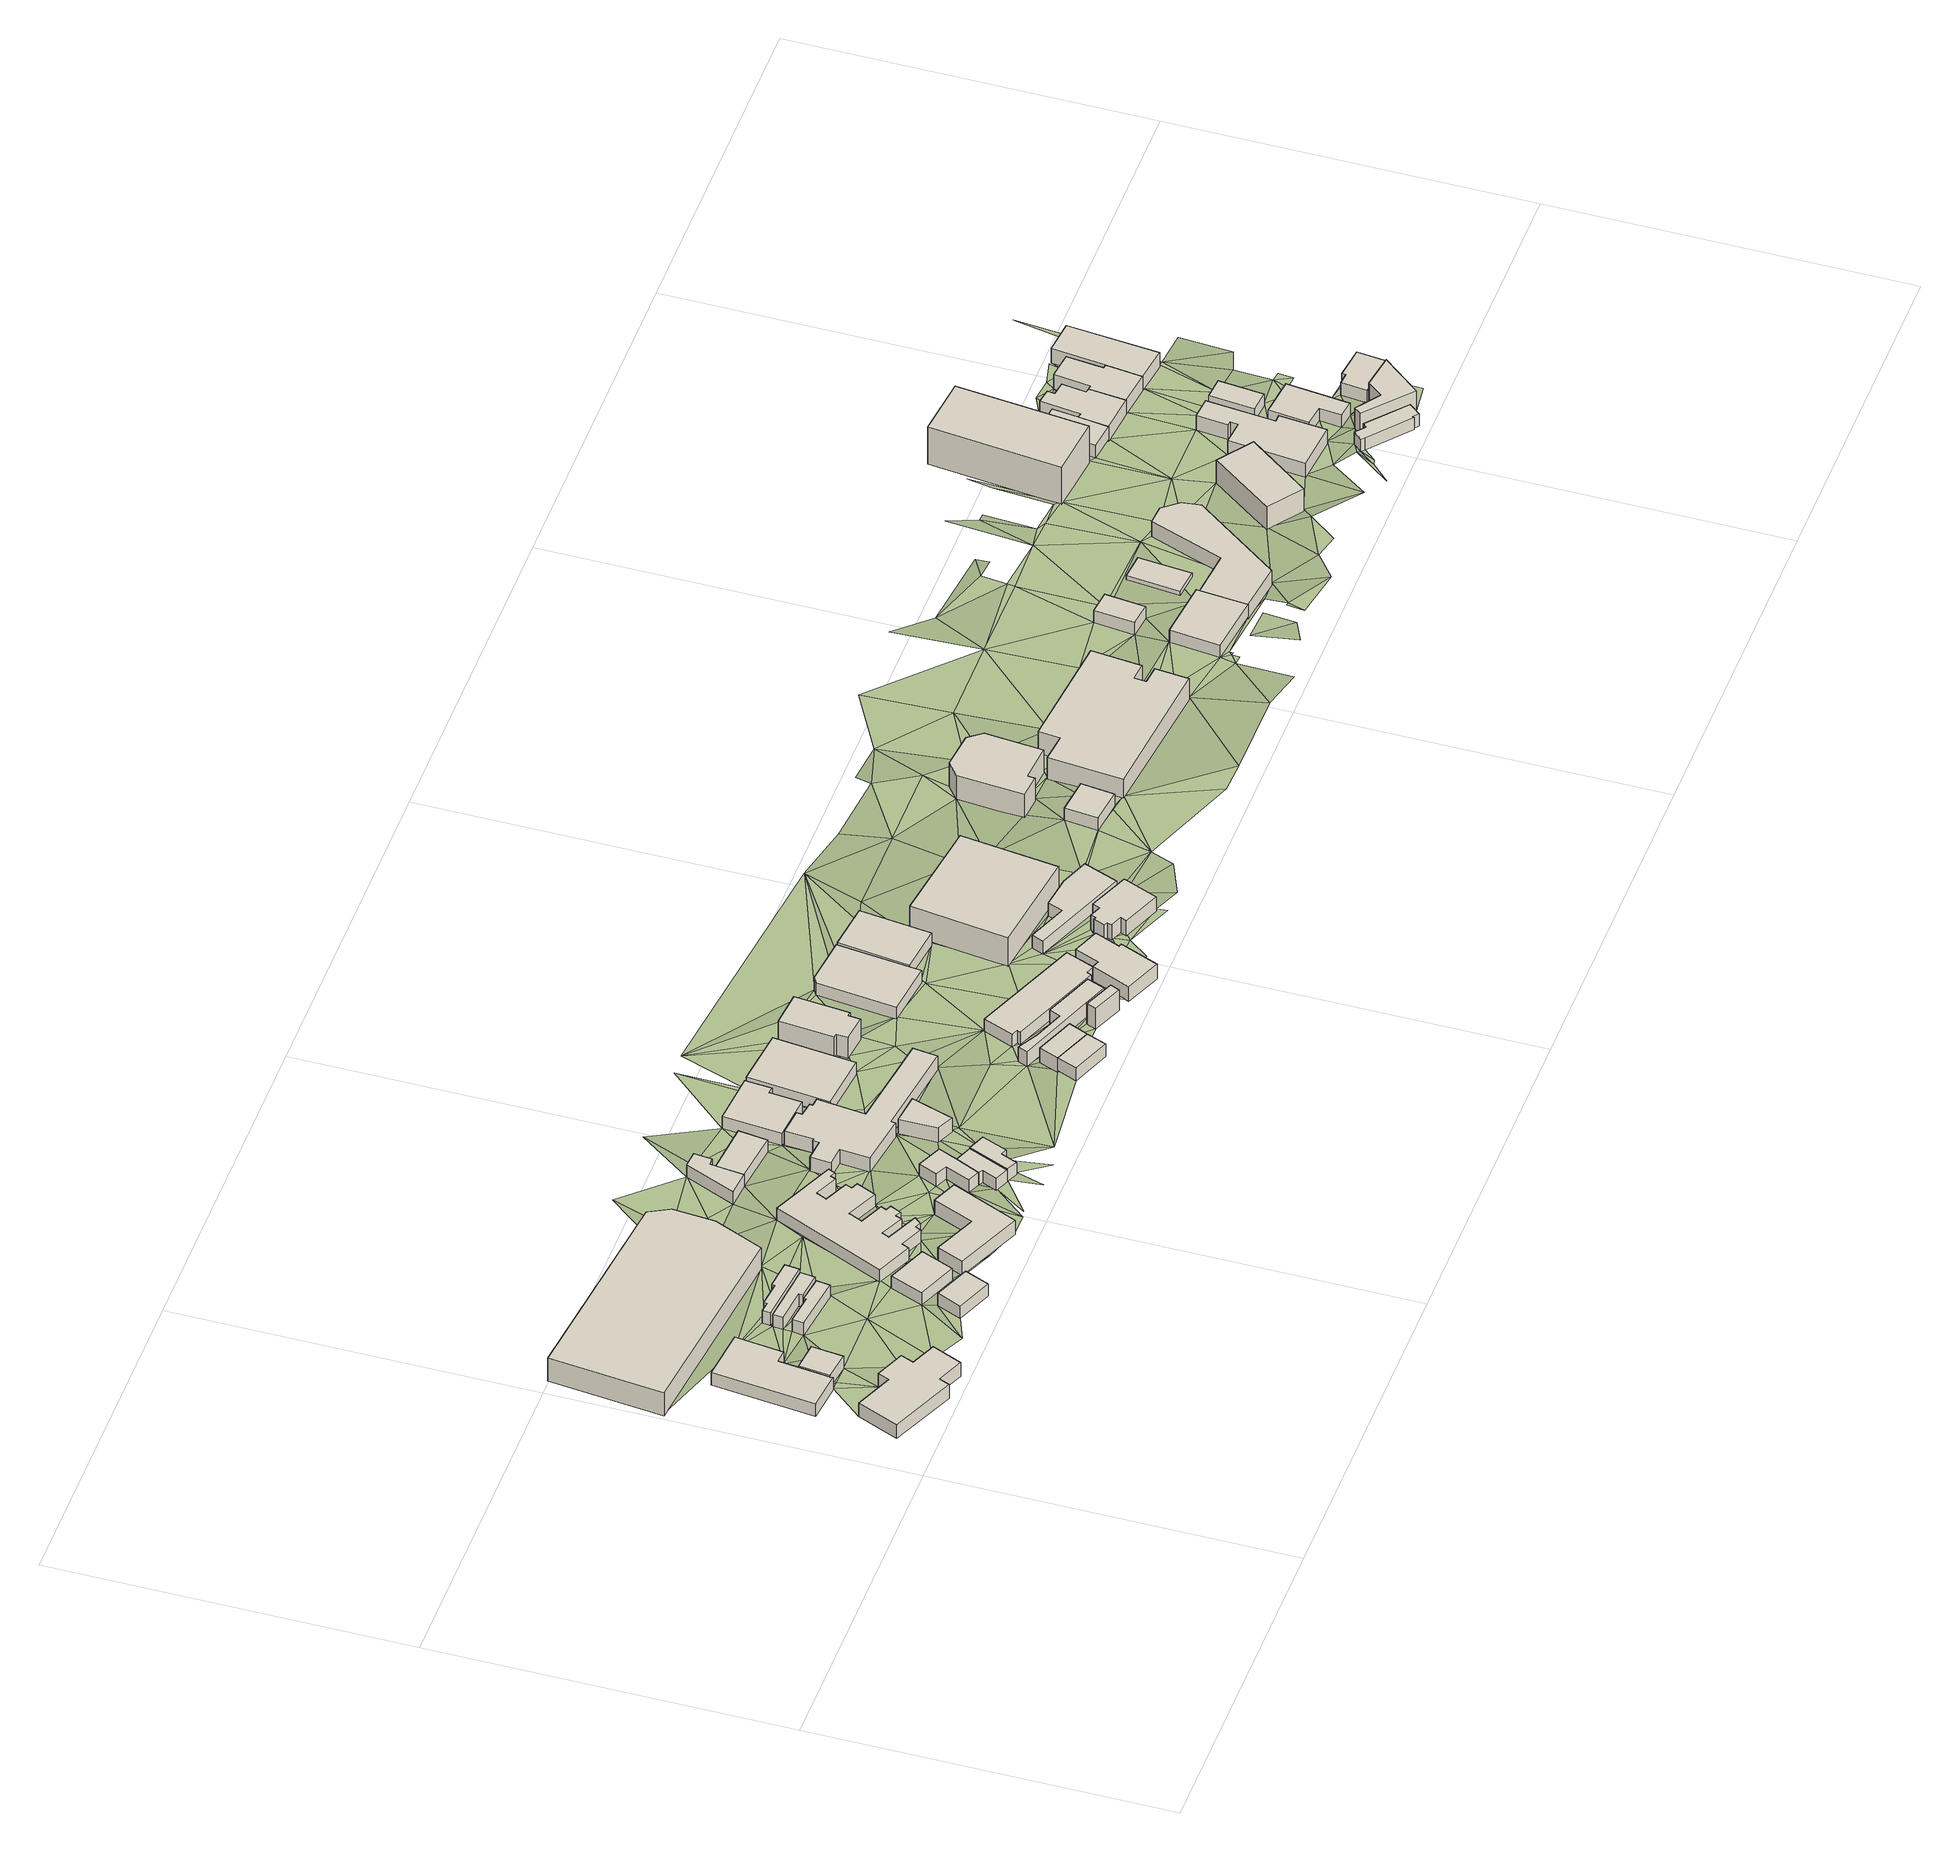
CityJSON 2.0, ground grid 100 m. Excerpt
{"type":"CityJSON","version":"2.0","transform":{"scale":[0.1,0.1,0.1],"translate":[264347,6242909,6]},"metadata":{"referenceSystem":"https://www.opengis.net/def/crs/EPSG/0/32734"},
"CityObjects":{
"building1":{"type":"Building","attributes":{"address":"14 Aberdeen Street Woodstock Cape Town","building":"church","building:use":"commercial","building:levels":"1","footprint":{"type":"Polygon"},"plus_code":"CQXFX5XJ+XGV","ground_height":10.15,"building_height":4.1,"roof_height":14.25},"geometry":[{"type":"Solid","lod":"1","boundaries":[[[[0,1,2,3]],[[1,4,5,2]],[[4,6,7,5]],[[6,8,9,7]],[[8,10,11,9]],[[10,12,13,11]],[[12,14,15,13]],[[14,16,17,15]],[[16,18,19,17]],[[18,0,3,19]],[[3,2,5,7,9,11,13,15,17,19]],[[18,16,14,12,10,8,6,4,1,0]]]]}]},
"building2":{"type":"Building","attributes":{"address":"23 Dickson Street Woodstock Cape Town","building":"industrial","building:levels":"1","footprint":{"type":"Polygon"},"plus_code":"CQX6X8XP+X3X","ground_height":9.08,"building_height":4.1,"roof_height":13.18},"geometry":[{"type":"Solid","lod":"1","boundaries":[[[[20,21,22,23]],[[21,24,25,22]],[[24,26,27,25]],[[26,28,29,27]],[[28,30,31,29]],[[30,32,33,31]],[[32,34,35,33]],[[34,20,23,35]],[[23,22,25,27,29,31,33,35]],[[34,32,30,28,26,24,21,20]]]]}]},
"building3":{"type":"Building","attributes":{"address":"Woodstock Cape Town","building":"house","building:levels":"1","footprint":{"type":"Polygon"},"plus_code":"CQXJXJXV+XJR","ground_height":9.62,"building_height":4.1,"roof_height":13.72},"geometry":[{"type":"Solid","lod":"1","boundaries":[[[[36,37,23,38,39,22]],[[37,40,41,38,23]],[[40,42,43,41]],[[42,36,22,39,43]],[[39,38,41,43]],[[42,40,37,36]]]]}]},
"building4":{"type":"Building","attributes":{"address":"186 Albert Road Woodstock Cape Town","building":"retail","building:levels":"2","footprint":{"type":"Polygon"},"plus_code":"CRX2XXXF+XWX","ground_height":8.45,"building_height":6.9,"roof_height":15.35},"geometry":[{"type":"Solid","lod":"1","boundaries":[[[[44,45,46,47]],[[45,48,49,46]],[[48,50,51,49]],[[50,52,53,51]],[[52,54,55,53]],[[54,44,47,55]],[[47,46,49,51,53,55]],[[54,52,50,48,45,44]]]]}]},
"building5":{"type":"Building","attributes":{"address":"Woodstock Cape Town","building":"house","building:levels":"1","footprint":{"type":"Polygon"},"plus_code":"CRXMXCXF+X7V","ground_height":9.02,"building_height":4.1,"roof_height":13.12},"geometry":[{"type":"Solid","lod":"1","boundaries":[[[[56,57,58,59]],[[57,60,61,58]],[[60,62,63,61]],[[62,64,65,63]],[[64,66,67,65]],[[66,56,59,67]],[[59,58,61,63,65,67]],[[66,64,62,60,57,56]]]]}]},
"building6":{"type":"Building","attributes":{"address":"Woodstock Cape Town","building":"house","building:levels":"1","footprint":{"type":"Polygon"},"plus_code":"CRXPXGX3+XCV","ground_height":9.02,"building_height":4.1,"roof_height":13.12},"geometry":[{"type":"Solid","lod":"1","boundaries":[[[[68,69,70,71]],[[69,72,73,70]],[[72,74,75,73]],[[74,76,77,75]],[[76,78,79,77]],[[78,68,71,79]],[[71,70,73,75,77,79]],[[78,76,74,72,69,68]]]]}]},
"building7":{"type":"Building","attributes":{"address":"Woodstock Cape Town","building":"house","building:levels":"1","footprint":{"type":"Polygon"},"plus_code":"CRXQXGXW+X2V","ground_height":9.02,"building_height":4.1,"roof_height":13.12},"geometry":[{"type":"Solid","lod":"1","boundaries":[[[[80,81,82,83]],[[81,84,85,82]],[[84,86,87,85]],[[86,88,89,87]],[[88,90,91,89]],[[90,92,93,91]],[[92,94,95,93]],[[94,80,83,95]],[[83,82,85,87,89,91,93,95]],[[94,92,90,88,86,84,81,80]]]]}]},
"building8":{"type":"Building","attributes":{"address":"19 Aberdeen Street Woodstock Cape Town","building":"house","building:levels":"1","footprint":{"type":"Polygon"},"plus_code":"CVXCXQXV+XRV","ground_height":10.1,"building_height":4.1,"roof_height":14.2},"geometry":[{"type":"Solid","lod":"1","boundaries":[[[[96,97,98,99]],[[97,100,101,98]],[[100,102,103,101]],[[102,96,99,103]],[[99,98,101,103]],[[102,100,97,96]]]]}]},
"building9":{"type":"Building","attributes":{"address":"15 Aberdeen Street Woodstock Cape Town","building":"house","building:levels":"1","footprint":{"type":"Polygon"},"plus_code":"CVXJX3XW+XVX","ground_height":9.47,"building_height":4.1,"roof_height":13.57},"geometry":[{"type":"Solid","lod":"1","boundaries":[[[[104,105,106,107]],[[105,108,109,106]],[[108,110,111,109]],[[110,104,107,111]],[[107,106,109,111]],[[110,108,105,104]]]]}]},
"building10":{"type":"Building","attributes":{"building":"yes","building:levels":"1","footprint":{"type":"Polygon"},"plus_code":"C2XWX8XX+X9R","ground_height":10.25,"building_height":4.1,"roof_height":14.35},"geometry":[{"type":"Solid","lod":"1","boundaries":[[[[112,113,114,115]],[[113,116,117,114]],[[116,118,119,117]],[[118,120,121,119]],[[120,122,123,121]],[[122,112,115,123]],[[115,114,117,119,121,123]],[[122,120,118,116,113,112]]]]}]},
"building11":{"type":"Building","attributes":{"address":"7 Aberdeen Street Woodstock 7925 Cape Town","building":"residential","building:levels":"1","beds":"36","social_facility":"shelter","footprint":{"type":"Polygon"},"plus_code":"C2X3X9X5+X7W","ground_height":8.92,"building_height":4.1,"roof_height":13.02},"geometry":[{"type":"Solid","lod":"1","boundaries":[[[[124,125,126,127]],[[125,128,129,126]],[[128,130,131,129]],[[130,132,133,131]],[[132,134,135,133]],[[134,136,137,135]],[[136,138,139,137]],[[138,140,141,139]],[[140,142,143,141]],[[142,144,145,143]],[[144,146,147,145]],[[146,148,149,147]],[[148,150,151,149]],[[150,152,153,151]],[[152,154,155,153]],[[154,156,157,155]],[[156,158,159,157]],[[158,160,161,159]],[[160,162,163,161]],[[162,164,165,163]],[[164,166,167,165]],[[166,168,169,167]],[[168,170,171,169]],[[170,172,173,171]],[[172,174,175,173]],[[174,176,177,175]],[[176,178,179,177]],[[178,124,127,179]],[[127,126,129,131,133,135,137,139,141,143,145,147,149,151,153,155,157,159,161,163,165,167,169,171,173,175,177,179]],[[178,176,174,172,170,168,166,164,162,160,158,156,154,152,150,148,146,144,142,140,138,136,134,132,130,128,125,124]]]]}]},
"building12":{"type":"Building","attributes":{"building":"retail","building:levels":"1","footprint":{"type":"Polygon"},"plus_code":"C2XHXVX6+X8X","ground_height":8.29,"building_height":4.1,"roof_height":12.39},"geometry":[{"type":"Solid","lod":"1","boundaries":[[[[180,181,182,183]],[[181,184,185,182]],[[184,186,187,185]],[[186,188,189,187]],[[188,190,191,189]],[[190,192,193,191]],[[192,180,183,193]],[[183,182,185,187,189,191,193]],[[192,190,188,186,184,181,180]]]]}]},
"building13":{"type":"Building","attributes":{"address":"3 Essex Close Woodstock Cape Town","building":"house","building:levels":"1","footprint":{"type":"Polygon"},"plus_code":"C3XMX6X8+X2X","ground_height":9.5,"building_height":4.1,"roof_height":13.6},"geometry":[{"type":"Solid","lod":"1","boundaries":[[[[194,195,196,197]],[[195,198,199,196]],[[198,200,201,199]],[[200,202,203,201]],[[202,204,205,203]],[[204,206,207,205]],[[206,194,197,207]],[[197,196,199,201,203,205,207]],[[206,204,202,200,198,195,194]]]]}]},
"building14":{"type":"Building","attributes":{"address":"2 Woodstock Cape Town","building":"house","building:levels":"1","footprint":{"type":"Polygon"},"plus_code":"C3XQXVXF+XMV","ground_height":9.5,"building_height":4.1,"roof_height":13.6},"geometry":[{"type":"Solid","lod":"1","boundaries":[[[[208,195,196,209]],[[195,194,197,196]],[[194,210,211,197]],[[210,212,213,211]],[[212,214,215,213]],[[214,208,209,215]],[[209,196,197,211,213,215]],[[214,212,210,194,195,208]]]]}]},
"building15":{"type":"Building","attributes":{"address":"1 Woodstock Cape Town","building":"house","building:levels":"1","footprint":{"type":"Polygon"},"plus_code":"C4X2XGX5+XXX","ground_height":9.78,"building_height":4.1,"roof_height":13.88},"geometry":[{"type":"Solid","lod":"1","boundaries":[[[[216,217,215,218,219,209]],[[217,220,221,218,215]],[[220,222,223,221]],[[222,224,225,223]],[[224,226,227,225]],[[226,216,209,219,227]],[[219,218,221,223,225,227]],[[226,224,222,220,217,216]]]]}]},
"building16":{"type":"Building","attributes":{"building":"yes","building:levels":"1","footprint":{"type":"Polygon"},"plus_code":"C3X3XWXF+X6V","ground_height":8.26,"building_height":4.1,"roof_height":12.36},"geometry":[{"type":"Solid","lod":"1","boundaries":[[[[181,180,183,182]],[[180,228,229,183]],[[228,230,231,229]],[[230,181,182,231]],[[182,183,229,231]],[[230,228,180,181]]]]}]},
"building17":{"type":"Building","attributes":{"building":"yes","building:levels":"1","footprint":{"type":"Polygon"},"plus_code":"C4X9XQX5+X7V","ground_height":9.78,"building_height":4.1,"roof_height":13.88},"geometry":[{"type":"Solid","lod":"1","boundaries":[[[[232,233,234,235]],[[233,236,237,234]],[[236,238,239,237]],[[238,232,235,239]],[[235,234,237,239]],[[238,236,233,232]]]]}]},
"building18":{"type":"Building","attributes":{"building":"retail","building:levels":"1","footprint":{"type":"Polygon"},"plus_code":"C3XWXPX6+XXX","ground_height":8.28,"building_height":4.1,"roof_height":12.38},"geometry":[{"type":"Solid","lod":"1","boundaries":[[[[240,241,242,243]],[[241,244,245,242]],[[244,246,247,245]],[[246,248,249,247]],[[248,250,251,249]],[[250,240,243,251]],[[243,242,245,247,249,251]],[[250,248,246,244,241,240]]]]}]},
"building19":{"type":"Building","attributes":{"building":"industrial","building:levels":"1","footprint":{"type":"Polygon"},"plus_code":"C3XQX2X7+XXR","ground_height":8.92,"building_height":4.1,"roof_height":13.02},"geometry":[{"type":"Solid","lod":"1","boundaries":[[[[252,253,254,255]],[[253,256,257,254]],[[256,258,259,257]],[[258,260,261,259]],[[260,262,263,261]],[[262,264,265,263]],[[264,266,267,265]],[[266,268,269,267]],[[268,270,271,269]],[[270,272,273,271]],[[272,274,275,273]],[[274,276,277,275]],[[276,278,279,277]],[[278,280,281,279]],[[280,282,283,281]],[[282,284,285,283]],[[284,286,287,285]],[[286,252,255,287]],[[255,254,257,259,261,263,265,267,269,271,273,275,277,279,281,283,285,287]],[[286,284,282,280,278,276,274,272,270,268,266,264,262,260,258,256,253,252]]]]}]},
"building20":{"type":"Building","attributes":{"building":"retail","building:levels":"1","footprint":{"type":"Polygon"},"plus_code":"C4XRX2XV+XXV","ground_height":8.28,"building_height":4.1,"roof_height":12.38},"geometry":[{"type":"Solid","lod":"1","boundaries":[[[[288,289,290,291]],[[289,292,293,290]],[[292,294,295,293]],[[294,288,291,295]],[[291,290,293,295]],[[294,292,289,288]]]]}]},
"building21":{"type":"Building","attributes":{"address":"21 Essex Street Woodstock Cape Town","building":"house","building:levels":"1","footprint":{"type":"Polygon"},"plus_code":"C6X3XPXM+XVW","ground_height":10.76,"building_height":4.1,"roof_height":14.86},"geometry":[{"type":"Solid","lod":"1","boundaries":[[[[296,297,298,299]],[[297,300,301,298]],[[300,302,303,301]],[[302,296,299,303]],[[299,298,301,303]],[[302,300,297,296]]]]}]},
"building22":{"type":"Building","attributes":{"address":"19 Essex Street Woodstock Cape Town","building":"house","building:levels":"1","footprint":{"type":"Polygon"},"plus_code":"C6X5XWXH+XXR","ground_height":10.76,"building_height":4.1,"roof_height":14.86},"geometry":[{"type":"Solid","lod":"1","boundaries":[[[[304,305,303,299]],[[305,306,307,303]],[[306,308,309,307]],[[308,304,299,309]],[[299,303,307,309]],[[308,306,305,304]]]]}]},
"building23":{"type":"Building","attributes":{"address":"218 Albert Road Woodstock Cape Town","building":"retail","building:levels":"2","footprint":{"type":"Polygon"},"plus_code":"C5XJXWX9+XMR","ground_height":8.26,"building_height":6.9,"roof_height":15.16},"geometry":[{"type":"Solid","lod":"1","boundaries":[[[[310,311,312,313]],[[311,314,315,312]],[[314,316,317,315]],[[316,318,319,317]],[[318,320,321,319]],[[320,322,323,321]],[[322,324,325,323]],[[324,310,313,325]],[[313,312,315,317,319,321,323,325]],[[324,322,320,318,316,314,311,310]]]]}]},
"building24":{"type":"Building","attributes":{"address":"Woodstock Cape Town","building":"yes","building:levels":"1","footprint":{"type":"Polygon"},"plus_code":"C6XVXCXV+XMX","ground_height":10.59,"building_height":4.1,"roof_height":14.69},"geometry":[{"type":"Solid","lod":"1","boundaries":[[[[326,327,328,329]],[[327,330,331,328]],[[330,332,333,331]],[[332,334,335,333]],[[334,336,337,335]],[[336,338,339,337]],[[338,326,329,339]],[[329,328,331,333,335,337,339]],[[338,336,334,332,330,327,326]]]]}]},
"building25":{"type":"Building","attributes":{"address":"19 Dublin Street Mews Woodstock Cape Town","building":"house","building:levels":"2","footprint":{"type":"Polygon"},"plus_code":"C6XXXVXV+XMR","ground_height":10.59,"building_height":6.9,"roof_height":17.49},"geometry":[{"type":"Solid","lod":"1","boundaries":[[[[340,341,342,343]],[[341,344,345,342]],[[344,346,347,345]],[[346,340,343,347]],[[343,342,345,347]],[[346,344,341,340]]]]}]},
"building26":{"type":"Building","attributes":{"address":"15 Essex Street Woodstock 7915 Cape Town","building":"residential","building:levels":"1","social_facility":"nursing_home","footprint":{"type":"Polygon"},"plus_code":"C7X2XMXF+X8V","ground_height":9.85,"building_height":4.1,"roof_height":13.95},"geometry":[{"type":"Solid","lod":"1","boundaries":[[[[348,349,350,351]],[[349,352,353,350]],[[352,354,355,353]],[[354,356,357,355]],[[356,358,359,357]],[[358,360,361,359]],[[360,362,363,361]],[[362,348,351,363]],[[351,350,353,355,357,359,361,363]],[[362,360,358,356,354,352,349,348]]]]}]},
"building27":{"type":"Building","attributes":{"address":"Albert Road Woodstock Cape Town","building":"retail","building:levels":"1","footprint":{"type":"Polygon"},"plus_code":"C6XPXHX8+X7W","ground_height":8.2,"building_height":4.1,"roof_height":12.3},"geometry":[{"type":"Solid","lod":"1","boundaries":[[[[364,365,366,367]],[[365,368,369,366]],[[368,370,371,369]],[[370,372,373,371]],[[372,364,367,373]],[[367,366,369,371,373]],[[372,370,368,365,364]]]]}]},
"building28":{"type":"Building","attributes":{"address":"Woodstock Cape Town","building":"house","building:levels":"1","footprint":{"type":"Polygon"},"plus_code":"C7XQXMX8+X6W","ground_height":10.62,"building_height":4.1,"roof_height":14.72},"geometry":[{"type":"Solid","lod":"1","boundaries":[[[[374,375,376,377]],[[375,378,379,376]],[[378,380,381,379]],[[380,382,383,381]],[[382,384,385,383]],[[384,386,387,385]],[[386,388,389,387]],[[388,374,377,389]],[[377,376,379,381,383,385,387,389]],[[388,386,384,382,380,378,375,374]]]]}]},
"building29":{"type":"Building","attributes":{"address":"Albert Road Woodstock Cape Town","building":"retail","building:levels":"1","footprint":{"type":"Polygon"},"plus_code":"C7XFXGXC+XVV","ground_height":8.2,"building_height":4.1,"roof_height":12.3},"geometry":[{"type":"Solid","lod":"1","boundaries":[[[[390,391,392,393]],[[391,394,395,392]],[[394,396,397,395]],[[396,390,393,397]],[[393,392,395,397]],[[396,394,391,390]]]]}]},
"building30":{"type":"Building","attributes":{"address":"16 Dublin Street Woodstock Cape Town","building":"house","building:levels":"1","footprint":{"type":"Polygon"},"plus_code":"C8XVXPX8+XGR","ground_height":10.81,"building_height":4.1,"roof_height":14.91},"geometry":[{"type":"Solid","lod":"1","boundaries":[[[[398,399,400,401]],[[399,402,403,400]],[[402,404,405,403]],[[404,406,407,405]],[[406,408,409,407]],[[408,410,411,409]],[[410,412,413,411]],[[412,414,415,413]],[[414,416,417,415]],[[416,418,419,417]],[[418,420,421,419]],[[420,398,401,421]],[[401,400,403,405,407,409,411,413,415,417,419,421]],[[420,418,416,414,412,410,408,406,404,402,399,398]]]]}]},
"building31":{"type":"Building","attributes":{"address":"14 Dublin Street Woodstock Cape Town","building":"house","building:levels":"1","footprint":{"type":"Polygon"},"plus_code":"C9X2XHX7+X8W","ground_height":9.99,"building_height":4.1,"roof_height":14.09},"geometry":[{"type":"Solid","lod":"1","boundaries":[[[[422,423,424,425]],[[423,426,427,424]],[[426,428,429,427]],[[428,430,431,429]],[[430,432,433,431]],[[432,434,435,433]],[[434,422,425,435]],[[425,424,427,429,431,433,435]],[[434,432,430,428,426,423,422]]]]}]},
"building32":{"type":"Building","attributes":{"address":"232 Albert Road Woodstock Cape Town","building":"commercial","building:levels":"3","footprint":{"type":"Polygon"},"plus_code":"C8XCXQXX+XRR","ground_height":8.95,"building_height":9.7,"roof_height":18.65},"geometry":[{"type":"Solid","lod":"1","boundaries":[[[[436,437,438,439]],[[437,440,441,438]],[[440,442,443,441]],[[442,436,439,443]],[[439,438,441,443]],[[442,440,437,436]]]]}]},
"building33":{"type":"Building","attributes":{"building":"yes","building:levels":"1","footprint":{"type":"Polygon"},"plus_code":"CCXHXQX7+XGX","ground_height":10.33,"building_height":4.1,"roof_height":14.43},"geometry":[{"type":"Solid","lod":"1","boundaries":[[[[444,445,446,447]],[[445,448,449,446]],[[448,450,451,449]],[[450,444,447,451]],[[447,446,449,451]],[[450,448,445,444]]]]}]},
"building34":{"type":"Building","attributes":{"building":"retail","building:levels":"2","footprint":{"type":"Polygon"},"plus_code":"CCXRXQXW+XRR","ground_height":9.06,"building_height":6.9,"roof_height":15.96},"geometry":[{"type":"Solid","lod":"1","boundaries":[[[[452,453,454,455]],[[453,456,457,454]],[[456,458,459,457]],[[458,460,461,459]],[[460,462,463,461]],[[462,464,465,463]],[[464,466,467,465]],[[466,452,455,467]],[[455,454,457,459,461,463,465,467]],[[466,464,462,460,458,456,453,452]]]]}]},
"building35":{"type":"Building","attributes":{"address":"252 Albert Road Woodstock Cape Town","building":"retail","building:levels":"2","footprint":{"type":"Polygon"},"plus_code":"CGX4XFXQ+XMW","ground_height":8.86,"building_height":6.9,"roof_height":15.76},"geometry":[{"type":"Solid","lod":"1","boundaries":[[[[468,469,470,471]],[[469,472,473,470]],[[472,474,475,473]],[[474,476,477,475]],[[476,478,479,477]],[[478,480,481,479]],[[480,482,483,481]],[[482,484,485,483]],[[484,486,487,485]],[[486,468,471,487]],[[471,470,473,475,477,479,481,483,485,487]],[[486,484,482,480,478,476,474,472,469,468]]]]}]},
"building36":{"type":"Building","attributes":{"address":"Woodstock","building":"garage","building:levels":"1","footprint":{"type":"Polygon"},"plus_code":"CJX9X7X5+XFW","ground_height":9.34,"building_height":4.1,"roof_height":13.44},"geometry":[{"type":"Solid","lod":"1","boundaries":[[[[488,489,490,491,492,493]],[[489,494,495,491,490]],[[494,496,497,495]],[[496,498,499,497]],[[498,488,493,492,499]],[[492,491,495,497,499]],[[498,496,494,489,488]]]]}]},
"building37":{"type":"Building","attributes":{"building":"garage","building:levels":"1","footprint":{"type":"Polygon"},"plus_code":"CJX6XPX6+XRW","ground_height":8.33,"building_height":4.1,"roof_height":12.43},"geometry":[{"type":"Solid","lod":"1","boundaries":[[[[500,501,502,503]],[[501,504,505,502]],[[504,506,507,505]],[[506,500,503,507]],[[503,502,505,507]],[[506,504,501,500]]]]}]},
"building38":{"type":"Building","attributes":{"building":"roof","building:levels":"1","footprint":{"type":"Polygon"},"plus_code":"CJXXXRXC+X3W","ground_height":8.33,"bottom_roof_height":11.13,"roof_height":12.43},"geometry":[{"type":"Solid","lod":"1","boundaries":[[[[508,509,510,511]],[[509,512,513,510]],[[512,514,515,513]],[[514,508,511,515]],[[511,510,513,515]],[[514,512,509,508]]]]}]},
"building39":{"type":"Building","attributes":{"building":"retail","building:levels":"1","footprint":{"type":"Polygon"},"plus_code":"CMXVXFXV+XHX","ground_height":9.24,"building_height":4.1,"roof_height":13.34},"geometry":[{"type":"Solid","lod":"1","boundaries":[[[[516,517,493,490]],[[517,518,519,493]],[[518,520,521,519]],[[520,522,523,521]],[[522,524,525,523]],[[524,526,527,525]],[[526,528,529,527]],[[528,516,490,529]],[[490,493,519,521,523,525,527,529]],[[528,526,524,522,520,518,517,516]]]]}]},
"building40":{"type":"Building","attributes":{"address":"1 Argyle Street Woodstock Cape Town","building":"synagogue","building:use":"retail","building:levels":"2","footprint":{"type":"Polygon"},"plus_code":"CPXXX9X4+XFR","ground_height":9.09,"building_height":6.9,"roof_height":15.99},"geometry":[{"type":"Solid","lod":"1","boundaries":[[[[530,531,532,533]],[[531,534,535,532]],[[534,536,537,535]],[[536,530,533,537]],[[533,532,535,537]],[[536,534,531,530]]]]}]},
"building41":{"type":"Building","attributes":{"address":"305 Albert Road Woodstock Cape Town","building":"commercial","building:levels":"4","footprint":{"type":"Polygon"},"plus_code":"CPXMXMX9+XWV","ground_height":6.61,"building_height":12.5,"roof_height":19.11},"geometry":[{"type":"Solid","lod":"1","boundaries":[[[[538,539,540,541]],[[539,542,543,540]],[[542,544,545,543]],[[544,538,541,545]],[[541,540,543,545]],[[544,542,539,538]]]]}]},
"building42":{"type":"Building","attributes":{"address":"290 Albert Road Woodstock Cape Town","building":"retail","building:levels":"1","footprint":{"type":"Polygon"},"plus_code":"CQXVX7XR+XGW","ground_height":9.02,"building_height":4.1,"roof_height":13.12},"geometry":[{"type":"Solid","lod":"1","boundaries":[[[[546,547,548,549]],[[547,550,551,548]],[[550,552,553,551]],[[552,554,555,553]],[[554,556,557,555]],[[556,558,559,557]],[[558,560,561,559]],[[560,562,563,561]],[[562,564,565,563]],[[564,546,549,565]],[[549,548,551,553,555,557,559,561,563,565]],[[564,562,560,558,556,554,552,550,547,546]]]]}]},
"building43":{"type":"Building","attributes":{"address":"307 Albert Road Woodstock Cape Town","building":"retail","building:levels":"1","footprint":{"type":"Polygon"},"plus_code":"CQX8X4XC+XRR","ground_height":7.39,"building_height":4.1,"roof_height":11.49},"geometry":[{"type":"Solid","lod":"1","boundaries":[[[[566,567,568,569]],[[567,570,571,568]],[[570,572,573,571]],[[572,574,575,573]],[[574,566,569,575]],[[569,568,571,573,575]],[[574,572,570,567,566]]]]}]},
"building44":{"type":"Building","attributes":{"address":"4 Devon Street Woodstock Cape Town","building":"house","building:levels":"1","footprint":{"type":"Polygon"},"plus_code":"CRXGXCX3+XFV","ground_height":9.81,"building_height":4.1,"roof_height":13.91},"geometry":[{"type":"Solid","lod":"1","boundaries":[[[[576,577,578,579]],[[577,580,581,578]],[[580,582,583,581]],[[582,584,585,583]],[[584,586,587,585]],[[586,588,589,587]],[[588,590,591,589]],[[590,592,593,591]],[[592,576,579,593]],[[579,578,581,583,585,587,589,591,593]],[[592,590,588,586,584,582,580,577,576]]]]}]},
"building45":{"type":"Building","attributes":{"address":"292A Albert Road Woodstock Cape Town","building":"house","building:levels":"1","footprint":{"type":"Polygon"},"plus_code":"CRXGXMX8+X7R","ground_height":9.02,"building_height":4.1,"roof_height":13.12},"geometry":[{"type":"Solid","lod":"1","boundaries":[[[[594,595,596,597]],[[595,598,599,596]],[[598,600,601,599]],[[600,602,603,601]],[[602,604,605,603]],[[604,594,597,605]],[[597,596,599,601,603,605]],[[604,602,600,598,595,594]]]]}]},
"building46":{"type":"Building","attributes":{"address":"309 Albert Road Woodstock Cape Town","building":"retail","building:levels":"1","footprint":{"type":"Polygon"},"plus_code":"CQXRXGXH+X9R","ground_height":7.4,"building_height":4.1,"roof_height":11.5},"geometry":[{"type":"Solid","lod":"1","boundaries":[[[[606,607,608,569]],[[607,609,610,608]],[[609,611,612,610]],[[611,613,614,612]],[[613,615,616,614]],[[615,617,618,616]],[[617,619,620,618]],[[619,621,622,620]],[[621,623,568,622]],[[623,606,569,568]],[[569,608,610,612,614,616,618,620,622,568]],[[623,621,619,617,615,613,611,609,607,606]]]]}]},
"building47":{"type":"Building","attributes":{"address":"2 Devon Street Woodstock Cape Town","building":"house","building:levels":"2","footprint":{"type":"Polygon"},"plus_code":"CRXXXPX9+X4X","ground_height":9.77,"building_height":6.9,"roof_height":16.67},"geometry":[{"type":"Solid","lod":"1","boundaries":[[[[624,625,626,627]],[[625,628,629,626]],[[628,630,631,629]],[[630,632,633,631]],[[632,634,635,633]],[[634,624,627,635]],[[627,626,629,631,633,635]],[[634,632,630,628,625,624]]]]}]},
"building48":{"type":"Building","attributes":{"address":"290 Albert Road Woodstock Cape Town","building":"retail","building:levels":"1","footprint":{"type":"Polygon"},"plus_code":"CRXFXQX6+XHX","ground_height":8.19,"building_height":4.1,"roof_height":12.29},"geometry":[{"type":"Solid","lod":"1","boundaries":[[[[636,637,638,639]],[[637,640,641,638]],[[640,642,643,641]],[[642,636,639,643]],[[639,638,641,643]],[[642,640,637,636]]]]}]},
"building49":{"type":"Building","attributes":{"address":"313 Albert Road Woodstock Cape Town","building":"retail","building:levels":"1","footprint":{"type":"Polygon"},"plus_code":"CRX7XJXM+XXV","ground_height":7.4,"building_height":4.1,"roof_height":11.5},"geometry":[{"type":"Solid","lod":"1","boundaries":[[[[607,644,645,608]],[[644,646,647,645]],[[646,648,649,647]],[[648,650,651,649]],[[650,652,653,651]],[[652,654,655,653]],[[654,609,610,655]],[[609,607,608,610]],[[608,645,647,649,651,653,655,610]],[[609,654,652,650,648,646,644,607]]]]}]},
"building50":{"type":"Building","attributes":{"address":"2B Devon Street Woodstock Cape Town","building":"house","building:levels":"1","footprint":{"type":"Polygon"},"plus_code":"CVX9X3XR+X9X","ground_height":8.91,"building_height":4.1,"roof_height":13.01},"geometry":[{"type":"Solid","lod":"1","boundaries":[[[[656,657,658,659]],[[657,660,661,658]],[[660,662,663,661]],[[662,664,665,663]],[[664,666,667,665]],[[666,656,659,667]],[[659,658,661,663,665,667]],[[666,664,662,660,657,656]]]]}]},
"building51":{"type":"Building","attributes":{"address":"317 Albert Road Woodstock Cape Town","building":"retail","building:levels":"1","footprint":{"type":"Polygon"},"plus_code":"CRXRXPX4+X8X","ground_height":7.43,"building_height":4.1,"roof_height":11.53},"geometry":[{"type":"Solid","lod":"1","boundaries":[[[[646,644,645,647]],[[644,668,669,645]],[[668,670,671,669]],[[670,672,673,671]],[[672,646,647,673]],[[647,645,669,671,673]],[[672,670,668,644,646]]]]}]},
"terrain1":{"type":"TINRelief","geometry":[{"type":"CompositeSurface","lod":"1","boundaries":[[[10,674,6]],[[10,6,675]],[[675,676,37]],[[6,676,675]],[[676,40,37]],[[676,6,40]],[[6,677,40]],[[24,36,26]],[[677,678,679]],[[36,42,26]],[[42,40,64]],[[26,42,64]],[[680,40,677]],[[677,679,680]],[[26,69,28]],[[26,64,62]],[[681,28,682]],[[26,62,72]],[[680,64,40]],[[72,69,26]],[[683,684,679]],[[69,90,28]],[[90,86,28]],[[679,684,680]],[[90,69,92]],[[72,62,57]],[[96,683,97]],[[90,88,86]],[[57,62,60]],[[685,64,680]],[[683,96,684]],[[72,57,74]],[[92,69,68]],[[682,28,86]],[[57,76,74]],[[86,84,686]],[[684,104,680]],[[686,81,86]],[[76,57,56]],[[685,680,687]],[[81,686,84]],[[68,94,92]],[[96,688,684]],[[687,680,104]],[[76,56,78]],[[81,682,86]],[[78,56,685]],[[96,102,688]],[[685,687,78]],[[78,94,68]],[[80,682,81]],[[102,689,688]],[[102,690,691]],[[102,691,689]],[[104,692,687]],[[122,688,689]],[[110,692,104]],[[94,78,693]],[[78,687,693]],[[122,110,688]],[[694,689,691]],[[693,80,94]],[[693,682,80]],[[110,122,695]],[[694,696,689]],[[695,692,110]],[[695,697,692]],[[124,693,687]],[[122,698,695]],[[682,124,699]],[[124,682,693]],[[700,701,702]],[[703,695,704]],[[704,695,698]],[[700,705,701]],[[706,699,707]],[[118,704,698]],[[708,701,705]],[[701,708,709]],[[704,118,705]],[[710,711,158]],[[192,699,124]],[[705,118,708]],[[707,699,192]],[[54,706,712]],[[711,713,714]],[[714,708,118]],[[116,696,715]],[[158,711,716]],[[716,711,714]],[[707,190,706]],[[717,714,118]],[[714,717,716]],[[192,124,180]],[[715,206,116]],[[170,168,172]],[[712,706,190]],[[717,118,116]],[[206,715,718]],[[192,190,707]],[[166,172,168]],[[164,162,166]],[[718,719,720]],[[116,202,717]],[[721,180,124]],[[166,162,176]],[[716,717,200]],[[176,172,166]],[[721,124,178]],[[162,716,722]],[[204,116,206]],[[206,718,194]],[[172,176,174]],[[202,116,204]],[[718,210,194]],[[717,202,200]],[[716,200,722]],[[722,176,162]],[[723,178,176]],[[724,725,720]],[[723,176,726]],[[722,726,176]],[[723,721,178]],[[184,181,186]],[[723,726,727]],[[180,721,228]],[[726,722,727]],[[728,725,729]],[[730,725,728]],[[216,198,195]],[[186,181,230]],[[200,731,722]],[[186,230,188]],[[732,190,188]],[[733,721,734]],[[731,200,198]],[[733,244,721]],[[228,721,244]],[[735,198,216]],[[728,736,226]],[[216,226,735]],[[268,733,737]],[[268,244,733]],[[230,228,244]],[[188,230,241]],[[731,198,735]],[[732,188,241]],[[738,226,736]],[[226,739,735]],[[244,241,230]],[[266,244,268]],[[739,226,738]],[[735,236,731]],[[740,731,236]],[[244,266,246]],[[236,233,740]],[[739,738,233]],[[266,264,741]],[[741,246,266]],[[742,743,744]],[[745,744,743]],[[741,746,742]],[[738,736,747]],[[742,246,741]],[[246,742,250]],[[250,742,744]],[[250,248,246]],[[740,233,748]],[[233,738,748]],[[736,749,750]],[[744,289,250]],[[745,751,744]],[[752,745,743]],[[753,241,240]],[[750,747,736]],[[250,289,240]],[[738,754,748]],[[738,747,754]],[[289,753,240]],[[751,745,752]],[[747,750,308]],[[747,755,754]],[[756,289,288]],[[757,311,751]],[[752,758,751]],[[311,288,751]],[[751,758,757]],[[759,754,755]],[[747,308,760]],[[311,757,314]],[[754,761,748]],[[752,748,761]],[[762,755,763]],[[755,762,759]],[[310,288,311]],[[761,754,759]],[[288,310,756]],[[758,764,757]],[[758,752,761]],[[759,762,765]],[[762,763,332]],[[760,302,340]],[[310,324,756]],[[760,766,747]],[[334,332,763]],[[322,320,764]],[[758,767,764]],[[761,767,758]],[[346,760,340]],[[764,767,322]],[[766,760,346]],[[324,368,756]],[[332,768,762]],[[767,370,322]],[[324,322,370]],[[346,344,766]],[[761,769,767]],[[761,770,769]],[[768,332,771]],[[370,368,324]],[[362,770,761]],[[772,768,766]],[[771,766,768]],[[769,773,767]],[[774,768,772]],[[775,768,774]],[[769,770,776]],[[774,777,775]],[[777,774,778]],[[776,770,362]],[[382,777,778]],[[779,756,368]],[[780,365,773]],[[781,368,365]],[[362,777,382]],[[782,773,769]],[[773,782,780]],[[769,776,782]],[[780,783,365]],[[776,362,432]],[[362,382,380]],[[781,365,783]],[[430,776,432]],[[432,362,380]],[[380,784,785]],[[785,786,787]],[[380,785,788]],[[782,776,436]],[[787,788,785]],[[432,380,408]],[[776,430,426]],[[789,380,788]],[[781,779,368]],[[408,380,789]],[[432,408,404]],[[789,788,790]],[[791,788,787]],[[791,792,788]],[[399,432,404]],[[436,390,782]],[[408,406,404]],[[787,793,791]],[[779,781,783]],[[426,430,428]],[[776,426,794]],[[399,404,402]],[[432,399,795]],[[787,796,793]],[[390,436,797]],[[390,779,783]],[[795,399,798]],[[794,426,799]],[[800,798,793]],[[436,801,797]],[[390,797,779]],[[799,802,794]],[[803,798,800]],[[802,799,804]],[[795,798,805]],[[794,802,806]],[[804,795,805]],[[803,805,798]],[[794,806,801]],[[779,797,807]],[[797,801,807]],[[804,448,802]],[[805,448,804]],[[802,445,806]],[[808,779,807]],[[445,802,448]],[[801,806,466]],[[809,448,805]],[[807,801,466]],[[810,806,445]],[[806,810,466]],[[805,811,809]],[[450,448,809]],[[808,807,812]],[[811,805,813]],[[814,810,445]],[[814,445,444]],[[809,811,450]],[[807,466,815]],[[811,444,450]],[[812,807,815]],[[444,816,814]],[[811,816,444]],[[817,814,816]],[[811,813,818]],[[464,815,466]],[[819,817,816]],[[464,462,815]],[[819,816,820]],[[821,812,822]],[[815,822,812]],[[820,823,819]],[[822,815,462]],[[460,819,823]],[[824,811,818]],[[460,823,825]],[[462,460,826]],[[822,462,826]],[[460,825,826]],[[818,827,824]],[[823,472,825]],[[828,822,826]],[[826,825,829]],[[830,831,832]],[[833,832,831]],[[824,834,833]],[[472,835,825]],[[824,827,836]],[[829,828,826]],[[836,827,837]],[[825,835,829]],[[824,498,834]],[[498,824,836]],[[496,833,834]],[[832,833,496]],[[832,501,472]],[[498,496,834]],[[836,838,498]],[[836,839,838]],[[472,501,835]],[[840,498,838]],[[832,496,501]],[[838,841,840]],[[500,829,835]],[[488,498,840]],[[500,835,501]],[[842,843,844]],[[501,496,504]],[[829,845,846]],[[843,847,844]],[[840,848,488]],[[496,494,504]],[[500,849,829]],[[850,845,829]],[[504,851,506]],[[852,853,854]],[[494,851,504]],[[850,829,849]],[[506,849,500]],[[853,852,855]],[[488,848,856]],[[856,848,853]],[[857,494,489]],[[850,858,845]],[[856,853,855]],[[506,851,859]],[[494,859,851]],[[858,860,845]],[[506,861,849]],[[862,856,855]],[[857,859,494]],[[850,849,861]],[[858,863,860]],[[506,859,861]],[[862,864,856]],[[859,857,865]],[[864,520,856]],[[866,862,867]],[[868,861,859]],[[866,864,862]],[[859,865,869]],[[870,861,868]],[[871,861,870]],[[861,871,872]],[[868,859,873]],[[873,859,869]],[[871,870,874]],[[875,864,866]],[[870,868,876]],[[530,520,864]],[[876,868,873]],[[866,877,875]],[[520,530,878]],[[878,879,869]],[[879,873,869]],[[876,873,880]],[[877,881,875]],[[879,878,530]],[[873,882,880]],[[881,883,875]],[[884,873,879]],[[885,881,877]],[[530,564,879]],[[886,887,888]],[[883,564,530]],[[574,884,879]],[[881,564,883]],[[889,881,885]],[[592,888,890]],[[886,888,592]],[[879,566,574]],[[890,576,592]],[[590,885,886]],[[556,879,564]],[[884,574,572]],[[590,886,592]],[[590,889,885]],[[556,566,879]],[[564,562,558]],[[884,572,891]],[[586,590,588]],[[556,564,558]],[[634,590,586]],[[889,590,632]],[[590,634,632]],[[558,562,560]],[[892,889,893]],[[632,894,889]],[[895,893,889]],[[634,586,584]],[[895,889,894]],[[892,893,896]],[[897,892,896]],[[566,556,898]],[[896,899,897]],[[567,900,570]],[[619,572,570]],[[901,894,632]],[[619,902,572]],[[899,554,897]],[[634,584,624]],[[632,630,901]],[[554,903,556]],[[619,570,900]],[[898,556,903]],[[896,904,899]],[[899,636,554]],[[901,630,628]],[[903,554,636]],[[904,896,604]],[[901,628,905]],[[906,898,903]],[[901,907,604]],[[662,901,905]],[[908,619,617]],[[662,907,901]],[[906,903,636]],[[909,910,617]],[[910,911,912]],[[913,910,912]],[[625,905,628]],[[906,636,642]],[[907,914,604]],[[617,652,908]],[[617,910,652]],[[915,625,624]],[[904,604,916]],[[657,907,662]],[[913,652,910]],[[904,916,642]],[[662,660,657]],[[916,604,914]],[[917,908,652]],[[907,657,918]],[[916,914,919]],[[920,642,916]],[[921,906,642]],[[652,650,917]],[[919,922,916]],[[923,924,650]],[[925,642,920]],[[642,925,921]],[[917,650,926]],[[924,672,650]],[[925,920,927]],[[928,921,925]],[[929,925,927]],[[928,925,930]]]}]}
},
"vertices":[
[389,100,36],[318,130,36],[318,130,82],[389,100,82],[333,166,36],[333,166,82],[251,200,36],[251,200,82],[237,168,36],[237,168,82],[131,212,36],[131,212,82],[82,96,36],[82,96,82],[266,18,36],[266,18,82],[279,48,36],[279,48,82],[353,16,36],[353,16,82],
[212,313,31],[222,400,31],[222,400,72],[212,313,72],[228,455,31],[228,455,72],[265,453,31],[265,453,72],[281,587,31],[281,587,72],[135,602,31],[135,602,72],[104,316,31],[104,316,72],[212,305,31],[212,305,72],
[222,400,36],[212,313,36],[212,313,77],[222,400,77],[291,304,36],[291,304,77],[301,392,36],[301,392,77],
[39,1000,16],[4,683,16],[4,683,93],[39,1000,93],[596,619,16],[596,619,93],[656,759,16],[656,759,93],[665,877,16],[665,877,93],[635,935,16],[635,935,93],
[545,458,30],[472,468,30],[472,468,71],[545,458,71],[471,461,30],[471,461,71],[388,471,30],[388,471,71],[384,439,30],[384,439,71],[540,420,30],[540,420,71],
[562,506,30],[391,523,30],[391,523,71],[562,506,71],[389,494,30],[389,494,71],[484,484,30],[484,484,71],[483,472,30],[483,472,71],[557,465,30],[557,465,71],
[577,552,30],[496,560,30],[496,560,71],[577,552,71],[495,551,30],[495,551,71],[427,558,30],[427,558,71],[426,549,30],[426,549,71],[396,552,30],[396,552,71],[394,529,30],[394,529,71],[573,511,30],[573,511,71],
[582,151,41],[553,82,41],[553,82,82],[582,151,82],[654,41,41],[654,41,82],[682,110,41],[682,110,82],
[614,283,35],[577,192,35],[577,192,76],[614,283,76],[688,147,35],[688,147,76],[725,238,35],[725,238,76],
[713,129,35],[900,50,35],[900,50,83],[713,129,83],[980,237,35],[980,237,83],[910,266,35],[910,266,83],[862,153,35],[862,153,83],[744,203,35],[744,203,83],
[774,636,29],[633,320,29],[633,320,70],[774,636,70],[733,276,29],[733,276,70],[742,296,29],[742,296,70],[806,268,29],[806,268,70],[814,284,29],[814,284,70],[830,277,29],[830,277,70],[846,296,29],[846,296,70],[757,336,29],[757,336,70],[766,356,29],[766,356,70],[831,327,29],[831,327,70],[838,344,29],[838,344,70],[854,336,29],[854,336,70],[868,367,29],[868,367,70],[852,374,29],[852,374,70],[859,390,29],[859,390,70],[793,419,29],[793,419,70],[810,457,29],[810,457,70],[898,418,29],[898,418,70],[922,473,29],[922,473,70],[903,481,29],[903,481,70],[911,499,29],[911,499,70],[844,529,29],[844,529,70],[857,558,29],[857,558,70],[922,529,29],[922,529,70],[928,545,29],[928,545,70],[943,538,29],[943,538,70],[952,558,29],[952,558,70],
[874,754,23],[883,832,23],[883,832,64],[874,754,64],[885,848,23],[885,848,64],[905,849,23],[905,849,64],[910,899,23],[910,899,64],[864,903,23],[864,903,64],[803,760,23],[803,760,64],
[1049,195,35],[1080,263,35],[1080,263,76],[1049,195,76],[1103,316,35],[1103,316,76],[1034,346,35],[1034,346,76],[1011,294,35],[1011,294,76],[1044,279,35],[1044,279,76],[1014,210,35],[1014,210,76],
[1128,244,35],[1128,244,76],[1060,188,35],[1060,188,76],[1042,146,35],[1042,146,76],[1080,130,35],[1080,130,76],
[1128,244,38],[1080,130,38],[1080,130,79],[1128,244,79],[1111,115,38],[1111,115,79],[1130,161,38],[1130,161,79],[1148,154,38],[1148,154,79],[1176,225,38],[1176,225,79],
[1015,738,23],[1015,738,64],[1025,819,23],[1025,819,64],
[1220,320,31],[1258,437,31],[1258,437,79],[1220,320,79],[1173,447,31],[1173,447,79],[1173,342,31],[1173,342,79],
[1209,862,23],[1064,874,23],[1064,874,64],[1209,862,64],[1050,711,23],[1050,711,64],[1177,700,23],[1177,700,64],[1185,789,23],[1185,789,64],[1203,788,23],[1203,788,64],
[1439,429,23],[1447,497,23],[1447,497,70],[1439,429,70],[1177,533,23],[1177,533,70],[1192,667,23],[1192,667,70],[1167,669,23],[1167,669,70],[1168,678,23],[1168,678,70],[1127,684,23],[1127,684,70],[1128,700,23],[1128,700,70],[1053,707,23],[1053,707,70],[1048,628,23],[1048,628,70],[1041,629,23],[1041,629,70],[1040,611,23],[1040,611,70],[980,616,23],[980,616,70],[975,559,23],[975,559,70],[1031,554,23],[1031,554,70],[1023,471,23],[1023,471,70],[1168,451,23],[1168,451,70],[1170,464,23],[1170,464,70],
[1383,845,23],[1222,862,23],[1222,862,64],[1383,845,64],[1198,634,23],[1198,634,64],[1359,617,23],[1359,617,64],
[1504,135,46],[1482,79,46],[1482,79,89],[1504,135,89],[1591,37,46],[1591,37,89],[1612,92,46],[1612,92,89],
[1504,135,40],[1612,92,40],[1635,146,40],[1635,146,89],[1525,189,40],[1525,189,89],
[1416,841,23],[1402,689,23],[1402,689,92],[1416,841,92],[1414,688,23],[1414,688,92],[1411,655,23],[1411,655,92],[1487,647,23],[1487,647,92],[1490,681,23],[1490,681,92],[1502,680,23],[1502,680,92],[1516,832,23],[1516,832,92],
[1503,215,38],[1791,106,38],[1791,106,87],[1503,215,87],[1810,155,38],[1810,155,87],[1670,210,38],[1670,210,87],[1657,179,38],[1657,179,87],[1574,210,38],[1574,210,87],[1515,242,38],[1515,242,87],
[1681,92,46],[1766,58,46],[1766,58,115],[1681,92,115],[1777,84,46],[1777,84,115],[1692,119,46],[1692,119,115],
[1596,358,38],[1562,273,38],[1562,273,79],[1596,358,79],[1580,266,38],[1580,266,79],[1576,257,38],[1576,257,79],[1836,154,38],[1836,154,79],[1841,167,38],[1841,167,79],[1865,157,38],[1865,157,79],[1897,238,38],[1897,238,79],
[1738,568,22],[1764,801,22],[1764,801,63],[1738,568,63],[1629,816,22],[1629,816,63],[1612,805,22],[1612,805,63],[1587,585,22],[1587,585,63],
[1916,7,38],[1960,115,38],[1960,115,87],[1916,7,87],[1951,118,38],[1951,118,87],[1980,189,38],[1980,189,87],[1906,218,38],[1906,218,87],[1878,150,38],[1878,150,87],[1858,158,38],[1858,158,87],[1814,48,38],[1814,48,87],
[1903,786,21],[1771,801,21],[1771,801,63],[1903,786,63],[1747,602,21],[1747,602,63],[1879,587,21],[1879,587,63],
[2192,183,38],[2079,229,38],[2079,229,89],[2192,183,89],[2070,208,38],[2070,208,89],[2038,221,38],[2038,221,89],[2032,206,38],[2032,206,89],[2025,209,38],[2025,209,89],[2012,177,38],[2012,177,89],[2022,172,38],[2022,172,89],[2018,160,38],[2018,160,89],[2051,147,38],[2051,147,89],[2044,130,38],[2044,130,89],[2153,86,38],[2153,86,89],
[2224,297,38],[2146,327,38],[2146,327,81],[2224,297,81],[2056,339,38],[2056,339,81],[2041,297,38],[2041,297,81],[1930,340,38],[1930,340,81],[1915,308,38],[1915,308,81],[2187,201,38],[2187,201,81],
[1891,649,29],[1854,378,29],[1854,378,126],[1891,649,126],[2146,340,29],[2146,340,126],[2181,611,29],[2181,611,126],
[2503,398,43],[2403,409,43],[2403,409,84],[2503,398,84],[2393,317,43],[2393,317,84],[2492,306,43],[2492,306,84],
[2403,513,20],[2470,507,20],[2470,507,100],[2403,513,100],[2472,528,20],[2472,528,100],[2577,519,20],[2577,519,100],[2591,681,20],[2591,681,100],[2561,719,20],[2561,719,100],[2458,730,20],[2458,730,100],[2419,699,20],[2419,699,100],
[2905,388,25],[2955,383,25],[2955,383,98],[2905,388,98],[2969,523,25],[2969,523,98],[2640,555,25],[2640,555,98],[2634,495,25],[2634,495,98],[2555,503,25],[2555,503,98],[2535,296,25],[2535,296,98],[2945,256,25],[2945,256,98],[2954,350,25],[2954,350,98],[2902,355,25],[2902,355,98],
[3280,210,33],[3292,342,33],[3292,342,73],[3292,342,74],[3280,210,74],[3280,210,73],[3292,351,33],[3292,351,74],[3128,368,33],[3128,368,74],[3112,229,33],[3112,229,74],
[3150,574,23],[3138,462,23],[3138,462,64],[3150,574,64],[3204,455,23],[3204,455,64],[3216,567,23],[3216,567,64],
[3298,537,51],[3284,390,51],[3284,390,64],[3298,537,64],[3359,383,51],[3359,383,64],[3372,530,51],[3372,530,64],
[3292,342,22],[3280,210,22],[3419,193,22],[3419,193,73],[3599,436,22],[3599,436,73],[3592,488,22],[3592,488,73],[3556,532,22],[3556,532,73],[3501,536,22],[3501,536,73],[3424,329,22],[3424,329,73],
[3741,444,22],[3613,270,22],[3613,270,100],[3741,444,100],[3706,202,22],[3706,202,100],[3835,376,22],[3835,376,100],
[3770,1140,6],[3603,1158,6],[3603,1158,131],[3770,1140,131],[3563,792,6],[3563,792,131],[3731,774,6],[3731,774,131],
[3829,237,22],[3966,225,22],[3966,225,71],[3829,237,71],[3978,356,22],[3978,356,71],[3957,357,22],[3957,357,71],[3975,548,22],[3975,548,71],[3914,553,22],[3914,553,71],[3906,466,22],[3906,466,71],[3918,465,22],[3918,465,71],[3915,443,22],[3915,443,71],[3849,449,22],[3849,449,71],
[3824,753,14],[3836,837,14],[3836,837,55],[3824,753,55],[3844,909,14],[3844,909,55],[3767,918,14],[3767,918,55],[3747,762,14],[3747,762,55],
[3957,122,38],[4068,29,38],[4068,29,79],[3957,122,79],[4069,34,38],[4069,34,79],[4084,22,38],[4084,22,79],[4111,54,38],[4111,54,79],[4006,143,38],[4006,143,79],[3997,132,38],[3997,132,79],[3970,155,38],[3970,155,79],[3948,131,38],[3948,131,79],
[3989,388,29],[3977,276,29],[3977,276,71],[3989,388,71],[4035,269,29],[4035,269,71],[4028,207,29],[4028,207,71],[4077,201,29],[4077,201,71],[4097,376,29],[4097,376,71],
[3824,753,6],[3932,742,6],[3932,742,55],[3943,845,6],[3943,845,55],[3931,847,6],[3931,847,55],[3940,915,6],[3940,915,55],[3901,920,6],[3901,920,55],[3904,941,6],[3904,941,55],[3862,947,6],[3862,947,55],[3847,835,6],[3847,835,55],[3836,837,6],
[4134,45,38],[4222,153,38],[4222,153,107],[4134,45,107],[4125,167,38],[4125,167,107],[4091,125,38],[4091,125,107],[4026,172,38],[4026,172,107],[4010,152,38],[4010,152,107],
[4003,549,22],[3991,424,22],[3991,424,63],[4003,549,63],[4052,419,22],[4052,419,63],[4064,544,22],[4064,544,63],
[4029,731,6],[4029,731,55],[4041,832,6],[4041,832,55],[4030,833,6],[4030,833,55],[4041,936,6],[4041,936,55],[3967,945,6],[3967,945,55],[3955,844,6],[3955,844,55],
[4266,245,29],[4177,255,29],[4177,255,70],[4266,245,70],[4176,244,29],[4176,244,70],[4144,247,29],[4144,247,70],[4136,175,29],[4136,175,70],[4257,162,29],[4257,162,70],
[4127,717,6],[4127,717,55],[4152,971,6],[4152,971,55],[4058,981,6],[4058,981,55],
[237,168,42],[212,305,36],[235,305,36],[333,166,42],[318,130,42],[389,100,41],[484,305,36],[4,683,24],[596,619,30],[484,55,41],[577,192,36],[540,420,36],[484,555,30],[633,320,35],[688,147,41],[713,129,41],[707,83,41],[723,118,41],[733,276,35],[733,555,29],[800,84,41],[806,268,35],[900,50,42],[742,296,35],[862,153,42],[656,759,23],[757,336,35],[831,327,35],[766,356,35],[814,284,35],[830,277,35],[846,296,35],[665,877,23],[733,805,23],[854,336,35],[838,344,35],[793,419,35],[859,390,35],[733,1055,16],[852,374,35],[868,367,35],[961,51,42],[898,418,35],[982,305,35],[1042,146,42],[982,55,42],[1080,130,42],[980,616,29],[1023,471,29],[975,559,29],[1091,38,42],[1111,115,45],[982,555,29],[1031,554,29],[1148,154,45],[1167,37,45],[1130,161,45],[1168,451,31],[982,1055,15],[1041,629,29],[1040,611,29],[1173,342,38],[1232,55,45],[1048,628,29],[1232,305,38],[1220,320,38],[1170,464,31],[1168,678,31],[1192,667,31],[1177,533,31],[1198,634,31],[1232,555,31],[1167,669,31],[1503,215,40],[1439,429,31],[1482,79,48],[1504,135,48],[1359,617,31],[1447,497,31],[1232,1055,15],[1481,305,40],[1515,242,40],[1299,1058,15],[1411,655,31],[1481,555,31],[1562,273,40],[1635,146,46],[1596,358,40],[1576,257,40],[1574,210,40],[1487,647,31],[1580,266,40],[1791,106,46],[1587,585,31],[1836,154,46],[1730,555,30],[1730,305,39],[1810,155,46],[1814,48,46],[1738,568,30],[1858,158,46],[1841,167,46],[1854,378,38],[1865,157,46],[1878,150,46],[2044,976,13],[1747,602,30],[1730,805,22],[1879,587,29],[1771,801,22],[1951,118,46],[1960,115,46],[1979,55,46],[2023,112,46],[2018,160,46],[2012,177,46],[2022,172,46],[2044,130,46],[2051,147,46],[2153,86,48],[2146,340,40],[2187,201,40],[2156,57,48],[1979,805,21],[2192,183,40],[2146,327,40],[2228,55,48],[2181,611,31],[2228,305,40],[2327,98,48],[2224,297,40],[2352,164,48],[2228,555,31],[2228,805,21],[2212,940,12],[2477,305,43],[2403,513,31],[2535,296,43],[2409,919,20],[2633,58,48],[2470,507,31],[2477,805,20],[2555,503,31],[2472,528,31],[2726,55,48],[2577,519,31],[2634,495,29],[2428,966,10],[2544,955,10],[2640,555,29],[2945,256,35],[2726,555,29],[2726,805,18],[2975,55,46],[2726,1055,9],[2975,805,17],[2905,388,35],[2902,355,35],[2955,383,35],[2954,350,35],[2975,305,35],[2975,555,25],[3103,186,33],[3086,26,46],[3131,205,33],[3129,183,33],[3139,214,33],[3138,204,33],[3224,55,45],[3283,84,45],[3214,184,33],[3060,960,8],[2975,1055,8],[3292,175,45],[3356,192,32],[3224,805,16],[3227,826,16],[3224,555,23],[3332,78,45],[3349,127,43],[3337,128,45],[3473,55,43],[3419,193,32],[3424,329,32],[3235,899,16],[3473,555,23],[3297,934,9],[3385,809,15],[3543,110,43],[3292,893,16],[3613,270,31],[3501,536,23],[3676,173,40],[3616,94,40],[3473,805,15],[3556,532,23],[3448,819,15],[3443,969,8],[3412,1050,8],[3563,792,15],[3463,967,8],[3706,202,31],[3548,808,15],[3803,75,40],[3592,488,23],[3722,555,22],[3565,971,8],[3829,237,31],[3578,1045,8],[3835,376,31],[3731,774,14],[3887,184,30],[3944,140,38],[3864,36,38],[3913,85,38],[3966,225,30],[3928,89,38],[3769,1073,6],[3978,356,30],[3977,276,30],[4028,207,30],[4035,269,30],[3989,388,30],[3957,357,30],[3932,742,14],[3991,424,30],[3847,835,14],[4077,201,30],[3822,1014,6],[3971,555,22],[4052,419,30],[4136,175,38],[4029,731,14],[4117,265,29],[3921,976,6],[3901,920,14],[3940,915,14],[3931,847,14],[3943,845,14],[3955,844,14],[4129,382,29],[4220,55,38],[4144,425,29],[3985,969,6],[4268,249,29],[4167,378,29],[4156,534,22],[4127,717,14],[4172,421,29],[4030,833,14],[4041,832,14],[4138,715,14],[4052,984,6],[4220,555,22],[4152,971,7],[4238,705,14],[4180,1120,7]
]}
